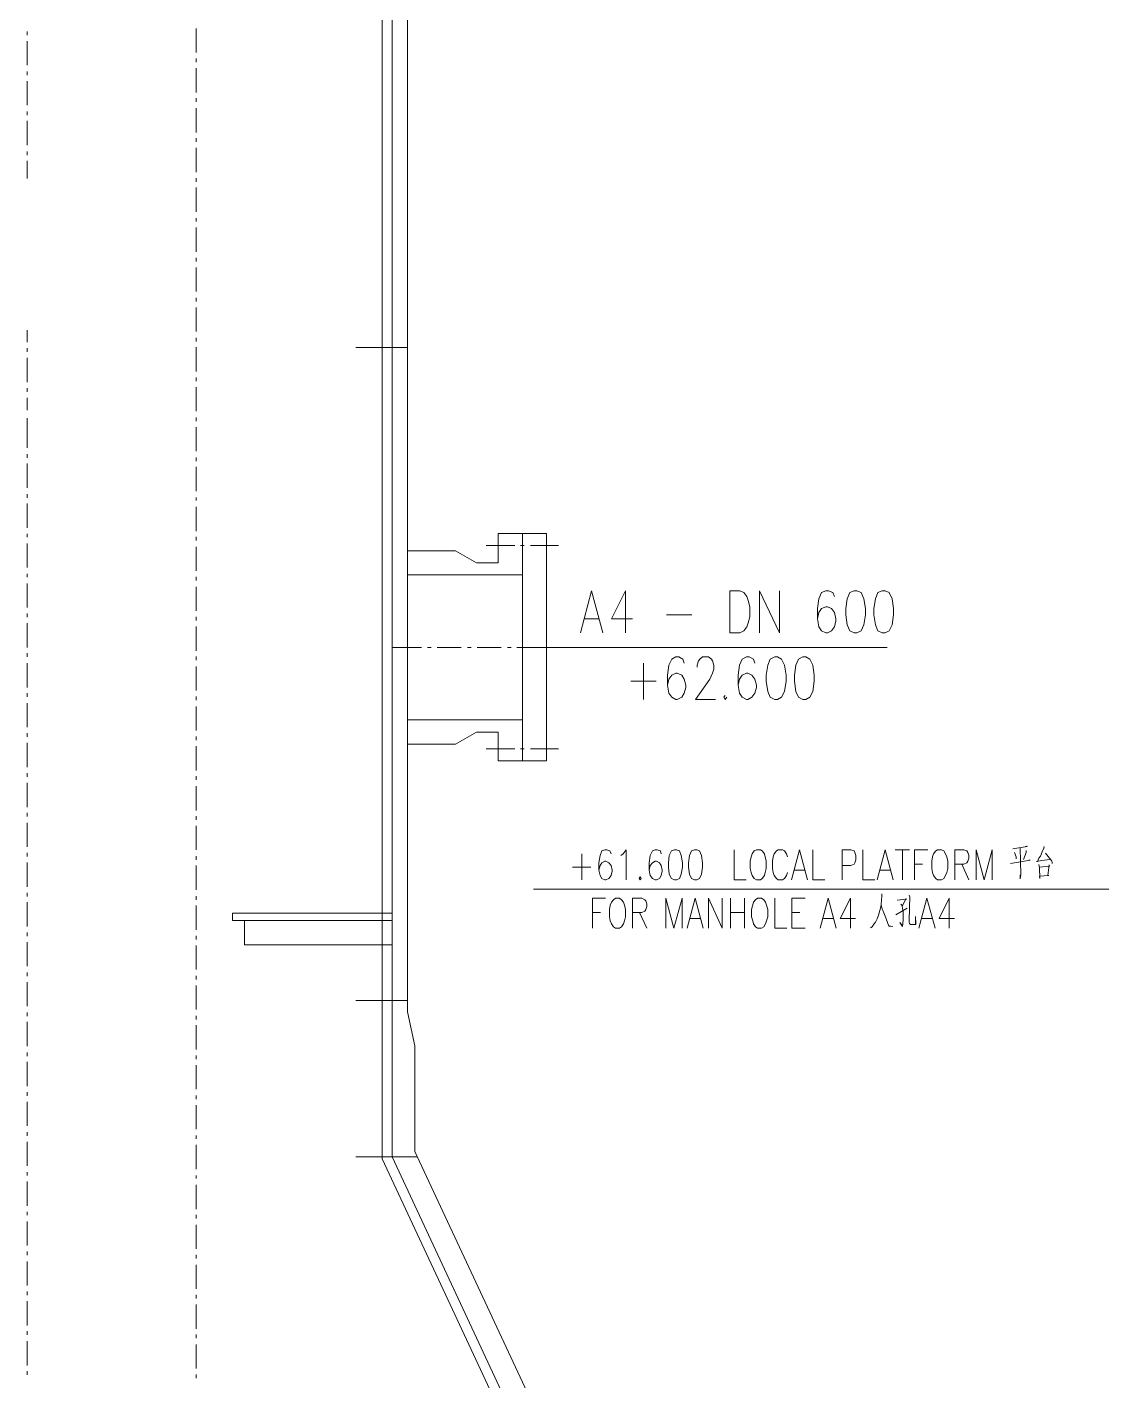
# Model space of a CAD drawing. Header units: millimetres. Extents: x 0 to 588, y 0 to 874.
# Drawn here: x 126.9 to 189.5, y 395.6 to 473.8 of the extents above; entities that cross this region are included whole.
import ezdxf

# ---------------------------------------------------------------- set-up
doc = ezdxf.new("R2010")
doc.units = ezdxf.units.MM
doc.layers.get('0').update_dxf_attribs({"lineweight": 18})

msp = doc.modelspace()

# ---------------------------------------------------------------- linework, layer by layer
at = {"color": 0, "lineweight": 0}
for points in [[(147.447, 408.411), (147.447, 565.933)], [(148.018, 408.538), (148.018, 480.885)], [(148.907, 416.92), (148.907, 479.933)], [(126.915, 473.371), (126.915, 473.583)], [(136.694, 472.377), (136.694, 473.774)], [(126.915, 471.636), (126.915, 473.033)], [(136.694, 471.826), (136.694, 472.038)], [(126.915, 471.064), (126.915, 471.276)], [(136.694, 470.069), (136.694, 471.466)], [(126.915, 469.329), (126.915, 470.726)], [(136.694, 469.519), (136.694, 469.731)], [(126.915, 468.757), (126.915, 468.969)], [(136.694, 467.762), (136.694, 469.159)], [(126.915, 467.021), (126.915, 468.418)], [(136.694, 467.212), (136.694, 467.423)], [(126.915, 466.45), (126.915, 466.661)], [(136.694, 465.455), (136.694, 466.873)], [(126.915, 465.095), (126.915, 466.111)], [(136.694, 464.905), (136.694, 465.116)], [(136.694, 463.169), (136.694, 464.566)], [(136.694, 462.598), (136.694, 462.809)], [(136.694, 460.862), (136.694, 462.259)], [(136.694, 460.29), (136.694, 460.502)], [(136.694, 458.555), (136.694, 459.952)], [(148.018, 455.464), (148.018, 460.121)], [(136.694, 457.983), (136.694, 458.195)], [(136.694, 456.248), (136.694, 457.644)], [(126.915, 455.634), (126.915, 456.332)], [(136.694, 455.676), (136.694, 455.888)], [(126.915, 455.062), (126.915, 455.274)], [(136.694, 453.94), (136.694, 455.337)], [(148.907, 455.316), (145.923, 455.316)], [(126.915, 453.327), (126.915, 454.724)], [(136.694, 453.369), (136.694, 453.58)], [(126.915, 452.755), (126.915, 452.967)], [(136.694, 451.633), (136.694, 453.03)], [(126.915, 451.697), (126.915, 452.416)], [(126.915, 449.517), (126.915, 451.231)], [(136.694, 451.062), (136.694, 451.273)], [(136.694, 449.326), (136.694, 450.723)], [(126.915, 448.945), (126.915, 449.157)], [(126.915, 447.209), (126.915, 448.606)], [(136.694, 448.755), (136.694, 448.966)], [(136.694, 447.019), (136.694, 448.416)], [(126.915, 446.638), (126.915, 446.849)], [(126.915, 444.902), (126.915, 446.299)], [(136.694, 446.469), (136.694, 446.659)], [(136.694, 444.712), (136.694, 446.109)], [(126.915, 444.352), (126.915, 444.542)], [(126.915, 442.595), (126.915, 443.992)], [(136.694, 444.161), (136.694, 444.373)], [(153.458, 443.865), (155.109, 443.865)], [(154.157, 444.563), (156.951, 444.563), (156.951, 437.981)], [(154.157, 442.87), (154.157, 444.563)], [(155.448, 443.865), (155.66, 443.865)], [(155.554, 437.981), (155.554, 444.563)], [(156.019, 443.865), (157.649, 443.865)], [(136.694, 442.404), (136.694, 443.801)], [(148.907, 443.569), (151.68, 443.569)], [(152.908, 442.87), (151.68, 443.569)], [(152.908, 442.87), (154.157, 442.87)], [(126.915, 442.045), (126.915, 442.235)], [(126.915, 440.288), (126.915, 441.685)], [(136.694, 441.854), (136.694, 442.066)], [(136.694, 440.097), (136.694, 441.494)], [(148.907, 442.172), (155.554, 442.172)], [(158.919, 438.827), (159.554, 441.262), (160.21, 438.827)], [(161.523, 441.262), (160.697, 439.632), (161.925, 439.632)], [(161.523, 441.262), (161.523, 438.827)], [(169.27, 438.827), (169.27, 441.262), (170.413, 438.827), (170.413, 441.262)], [(173.588, 440.923), (173.503, 441.156), (173.249, 441.262), (173.101, 441.262), (172.847, 441.156), (172.699, 440.796), (172.614, 440.224), (172.614, 439.632), (172.699, 439.166), (172.847, 438.933), (173.101, 438.827), (173.186, 438.827), (173.418, 438.933), (173.588, 439.166), (173.673, 439.526), (173.673, 439.632), (173.588, 439.991), (173.418, 440.224), (173.186, 440.33), (173.101, 440.33), (172.847, 440.224), (172.699, 439.991), (172.614, 439.632)], [(126.915, 439.738), (126.915, 439.949)], [(126.915, 437.981), (126.915, 439.378)], [(136.694, 439.547), (136.694, 439.759)], [(136.694, 437.79), (136.694, 439.187)], [(159.152, 439.632), (159.978, 439.632)], [(163.893, 439.865), (165.354, 439.865)], [(126.915, 437.43), (126.915, 437.642)], [(148.018, 437.981), (149.712, 437.981)], [(150.072, 437.981), (150.283, 437.981)], [(150.622, 437.981), (152.019, 437.981)], [(152.379, 437.981), (152.59, 437.981)], [(152.929, 437.981), (154.326, 437.981)], [(154.157, 431.419), (156.951, 431.419), (156.951, 437.981)], [(154.686, 437.981), (154.898, 437.981)], [(155.236, 437.981), (156.951, 437.981)], [(155.554, 437.981), (155.554, 431.419)], [(156.951, 437.981), (176.636, 437.981)], [(126.915, 435.673), (126.915, 437.07)], [(136.694, 437.24), (136.694, 437.452)], [(136.694, 435.483), (136.694, 436.88)], [(162.56, 437.07), (162.56, 434.975)], [(164.91, 437.07), (164.825, 437.303), (164.592, 437.43), (164.423, 437.43), (164.19, 437.303), (164.02, 436.965), (163.936, 436.372), (163.936, 435.8), (164.02, 435.335), (164.19, 435.102), (164.423, 434.975), (164.507, 434.975), (164.761, 435.102), (164.91, 435.335), (164.994, 435.673), (164.994, 435.8), (164.91, 436.139), (164.761, 436.372), (164.507, 436.499), (164.423, 436.499), (164.19, 436.372), (164.02, 436.139), (163.936, 435.8)], [(165.65, 436.838), (165.65, 436.965), (165.735, 437.197), (165.82, 437.303), (165.968, 437.43), (166.306, 437.43), (166.476, 437.303), (166.539, 437.197), (166.624, 436.965), (166.624, 436.732), (166.539, 436.499), (166.391, 436.139), (165.566, 434.975), (166.709, 434.975)], [(168.995, 437.07), (168.91, 437.303), (168.656, 437.43), (168.508, 437.43), (168.254, 437.303), (168.106, 436.965), (168.021, 436.372), (168.021, 435.8), (168.106, 435.335), (168.254, 435.102), (168.508, 434.975), (168.593, 434.975), (168.825, 435.102), (168.995, 435.335), (169.079, 435.673), (169.079, 435.8), (168.995, 436.139), (168.825, 436.372), (168.593, 436.499), (168.508, 436.499), (168.254, 436.372), (168.106, 436.139), (168.021, 435.8)], [(161.819, 436.033), (163.28, 436.033)], [(126.915, 435.123), (126.915, 435.335)], [(167.28, 435.208), (167.196, 435.102), (167.28, 434.975), (167.365, 435.102)], [(126.915, 433.366), (126.915, 434.763)], [(136.694, 434.933), (136.694, 435.144)], [(136.694, 433.176), (136.694, 434.573)], [(148.907, 433.79), (155.554, 433.79)], [(126.915, 432.816), (126.915, 433.028)], [(152.908, 433.091), (151.68, 432.393)], [(152.908, 433.091), (154.157, 433.091)], [(154.157, 433.091), (154.157, 431.419)], [(126.915, 431.059), (126.915, 432.456)], [(136.694, 432.625), (136.694, 432.837)], [(136.694, 430.869), (136.694, 432.266)], [(148.907, 432.393), (151.68, 432.393)], [(153.458, 432.118), (155.109, 432.118)], [(155.448, 432.118), (155.66, 432.118)], [(156.019, 432.118), (157.649, 432.118)], [(126.915, 430.509), (126.915, 430.721)], [(136.694, 430.318), (136.694, 430.53)], [(126.915, 428.752), (126.915, 430.149)], [(136.694, 428.562), (136.694, 429.959)], [(126.915, 428.202), (126.915, 428.413)], [(136.694, 428.011), (136.694, 428.223)], [(126.915, 426.445), (126.915, 427.842)], [(136.694, 426.276), (136.694, 427.673)], [(126.915, 425.894), (126.915, 426.106)], [(136.694, 425.704), (136.694, 425.916)], [(158.983, 426.043), (158.983, 424.54)], [(160.676, 426.043), (160.613, 426.212), (160.443, 426.276), (160.316, 426.276), (160.147, 426.212), (160.041, 425.958), (159.978, 425.535), (159.978, 425.111), (160.041, 424.794), (160.147, 424.625), (160.316, 424.54), (160.38, 424.54), (160.549, 424.625), (160.676, 424.794), (160.74, 425.048), (160.74, 425.111), (160.676, 425.365), (160.549, 425.535), (160.38, 425.619), (160.316, 425.619), (160.147, 425.535), (160.041, 425.365), (159.978, 425.111)], [(161.248, 425.958), (161.375, 426.043), (161.544, 426.276), (161.544, 424.54)], [(163.576, 426.043), (163.534, 426.212), (163.343, 426.276), (163.237, 426.276), (163.068, 426.212), (162.941, 425.958), (162.877, 425.535), (162.877, 425.111), (162.941, 424.794), (163.068, 424.625), (163.237, 424.54), (163.301, 424.54), (163.47, 424.625), (163.576, 424.794), (163.639, 425.048), (163.639, 425.111), (163.576, 425.365), (163.47, 425.535), (163.301, 425.619), (163.237, 425.619), (163.068, 425.535), (162.941, 425.365), (162.877, 425.111)], [(167.788, 426.276), (167.788, 424.54), (168.487, 424.54)], [(170.879, 425.873), (170.815, 426.043), (170.709, 426.212), (170.582, 426.276), (170.349, 426.276), (170.244, 426.212), (170.117, 426.043), (170.053, 425.873), (170.011, 425.619), (170.011, 425.196), (170.053, 424.963), (170.117, 424.794), (170.244, 424.625), (170.349, 424.54), (170.582, 424.54), (170.709, 424.625), (170.815, 424.794), (170.879, 424.963)], [(171.111, 424.54), (171.577, 426.276), (172.043, 424.54)], [(172.339, 426.276), (172.339, 424.54), (173.037, 424.54)], [(174.032, 424.54), (174.032, 426.276), (174.54, 426.276), (174.731, 426.212), (174.773, 426.127), (174.837, 425.958), (174.837, 425.704), (174.773, 425.535), (174.731, 425.45), (174.54, 425.365), (174.032, 425.365)], [(175.239, 426.276), (175.239, 424.54), (175.937, 424.54)], [(176.064, 424.54), (176.53, 426.276), (176.996, 424.54)], [(177.101, 426.276), (177.927, 426.276)], [(177.525, 426.276), (177.525, 424.54)], [(178.223, 424.54), (178.223, 426.276), (178.985, 426.276)], [(180.552, 424.54), (180.552, 426.276), (181.081, 426.276), (181.25, 426.212), (181.314, 426.127), (181.356, 425.958), (181.356, 425.789), (181.314, 425.619), (181.25, 425.535), (181.081, 425.45), (180.552, 425.45)], [(181.779, 424.54), (181.779, 426.276), (182.245, 424.54), (182.711, 426.276), (182.711, 424.54)], [(183.917, 426.339), (184.743, 426.466), (184.721, 426.487), (184.637, 426.466)], [(184.002, 426.127), (184.108, 425.873), (184.108, 425.767)], [(184.34, 426.402), (184.362, 424.857), (184.34, 424.603), (184.34, 424.836)], [(184.679, 426.233), (184.679, 426.127), (184.531, 425.725)], [(185.716, 426.466), (185.695, 426.381), (185.611, 426.17), (185.505, 425.916), (185.42, 425.789), (185.335, 425.598), (185.272, 425.598), (185.589, 425.662), (186.055, 425.725)], [(185.801, 426.085), (186.097, 425.704), (186.161, 425.619), (186.182, 425.556), (186.182, 425.492)], [(126.915, 424.138), (126.915, 425.556)], [(136.694, 423.968), (136.694, 425.365)], [(158.454, 425.281), (159.512, 425.281)], [(171.281, 425.111), (171.873, 425.111)], [(176.234, 425.111), (176.826, 425.111)], [(178.223, 425.45), (178.689, 425.45)], [(180.954, 425.45), (181.356, 424.54)], [(183.769, 425.492), (184.912, 425.683), (184.87, 425.704), (184.785, 425.662)], [(185.42, 425.429), (185.441, 425.26), (185.462, 424.625), (185.441, 424.752), (185.992, 424.794), (185.928, 424.794), (186.013, 425.408), (186.034, 425.344), (185.441, 425.281)], [(126.915, 423.587), (126.915, 423.799)], [(136.694, 423.397), (136.694, 423.608)], [(156.189, 424.011), (189.463, 424.011)], [(159.597, 421.746), (159.597, 423.481), (160.359, 423.481)], [(161.925, 421.746), (161.925, 423.481), (162.454, 423.481), (162.624, 423.397), (162.687, 423.333), (162.75, 423.164), (162.75, 422.995), (162.687, 422.825), (162.624, 422.741), (162.454, 422.656), (161.925, 422.656)], [(163.851, 421.746), (163.851, 423.481), (164.317, 421.746), (164.782, 423.481), (164.782, 421.746)], [(165.079, 421.746), (165.544, 423.481), (166.01, 421.746)], [(166.306, 421.746), (166.306, 423.481), (167.111, 421.746), (167.111, 423.481)], [(167.577, 423.481), (167.577, 421.746)], [(168.402, 423.481), (168.402, 421.746)], [(170.138, 423.481), (170.138, 421.746), (170.836, 421.746)], [(171.132, 421.746), (171.132, 423.481), (171.894, 423.481)], [(172.762, 421.746), (173.228, 423.481), (173.694, 421.746)], [(174.519, 423.481), (173.927, 422.317), (174.815, 422.317)], [(174.519, 423.481), (174.519, 421.746)], [(176.339, 423.736), (176.339, 423.608), (176.318, 423.376), (176.297, 423.143), (176.276, 422.974), (176.213, 422.762), (176.149, 422.508), (176.064, 422.296), (175.958, 422.106), (175.874, 421.979), (175.768, 421.83), (175.683, 421.767)], [(177.906, 423.651), (177.948, 423.566), (177.948, 423.587), (177.906, 422.212), (177.906, 422.106), (177.927, 422.021), (177.948, 422), (177.969, 421.957), (178.287, 421.957), (178.308, 421.979), (178.287, 422.423), (178.287, 421.957)], [(178.477, 421.746), (178.943, 423.481), (179.409, 421.746)], [(180.234, 423.481), (179.642, 422.317), (180.53, 422.317)], [(180.234, 423.481), (180.234, 421.746)], [(126.915, 421.852), (126.915, 423.249)], [(136.694, 421.661), (136.694, 423.058)], [(176.297, 423.101), (176.361, 422.868), (176.445, 422.635), (176.572, 422.339), (176.678, 422.021), (176.742, 421.873), (176.975, 421.852), (176.742, 421.894), (176.678, 422.021)], [(177.144, 422.529), (177.8, 422.91)], [(177.228, 423.376), (177.758, 423.418), (177.737, 423.46), (177.504, 423.016), (177.482, 423.079), (177.44, 423.143)], [(177.504, 423.016), (177.525, 422.91), (177.567, 422.741), (177.567, 422.19), (177.546, 422.063), (177.546, 421.957), (177.525, 421.894), (177.525, 421.852), (177.377, 422.084), (177.525, 421.894)], [(148.018, 422.614), (138.79, 422.614)], [(138.79, 422.614), (138.79, 422.19)], [(148.018, 422.19), (138.79, 422.19)], [(139.488, 420.793), (139.488, 422.19)], [(159.597, 422.656), (160.062, 422.656)], [(162.327, 422.656), (162.75, 421.746)], [(165.248, 422.317), (165.841, 422.317)], [(167.577, 422.656), (168.402, 422.656)], [(171.132, 422.656), (171.598, 422.656)], [(172.953, 422.317), (173.524, 422.317)], [(178.668, 422.317), (179.239, 422.317)], [(126.915, 421.28), (126.915, 421.492)], [(136.694, 421.09), (136.694, 421.301)], [(171.132, 421.746), (171.894, 421.746)], [(126.915, 419.545), (126.915, 420.942)], [(136.694, 419.354), (136.694, 420.751)], [(148.018, 420.793), (139.488, 420.793)], [(126.915, 418.973), (126.915, 419.185)], [(136.694, 418.783), (136.694, 418.994)], [(126.915, 417.237), (126.915, 418.634)], [(136.694, 417.047), (136.694, 418.444)], [(145.923, 417.576), (148.907, 417.576)], [(126.915, 416.666), (126.915, 416.877)], [(136.694, 416.475), (136.694, 416.687)], [(149.331, 414.951), (148.907, 416.92)], [(126.915, 414.93), (126.915, 416.327)], [(136.694, 414.74), (136.694, 416.137)], [(149.331, 414.951), (149.331, 408.834)], [(126.915, 414.359), (126.915, 414.57)], [(136.694, 414.168), (136.694, 414.38)], [(126.915, 412.623), (126.915, 414.02)], [(136.694, 412.433), (136.694, 413.829)], [(126.915, 412.051), (126.915, 412.263)], [(136.694, 411.861), (136.694, 412.073)], [(126.915, 410.316), (126.915, 411.713)], [(136.694, 410.125), (136.694, 411.522)], [(126.915, 409.744), (126.915, 409.956)], [(126.915, 408.009), (126.915, 409.406)], [(136.694, 409.575), (136.694, 409.765)], [(136.694, 407.818), (136.694, 409.215)], [(162.2, 381.254), (149.331, 408.834)], [(149.479, 408.538), (145.923, 408.538)], [(160.295, 380.873), (147.447, 408.411)], [(160.803, 381.106), (148.018, 408.538)], [(126.915, 407.458), (126.915, 407.649)], [(126.915, 405.702), (126.915, 407.099)], [(136.694, 407.268), (136.694, 407.458)], [(136.694, 405.511), (136.694, 406.908)], [(126.915, 405.151), (126.915, 405.342)], [(126.915, 403.394), (126.915, 404.791)], [(136.694, 404.961), (136.694, 405.172)], [(136.694, 403.204), (136.694, 404.601)], [(126.915, 402.844), (126.915, 403.056)], [(126.915, 401.087), (126.915, 402.484)], [(136.694, 402.654), (136.694, 402.865)], [(136.694, 400.897), (136.694, 402.294)], [(126.915, 400.537), (126.915, 400.748)], [(126.915, 398.78), (126.915, 400.177)], [(136.694, 400.346), (136.694, 400.558)], [(136.694, 398.589), (136.694, 399.986)], [(126.915, 398.23), (126.915, 398.441)], [(126.915, 396.473), (126.915, 397.87)], [(136.694, 398.039), (136.694, 398.251)], [(136.694, 396.282), (136.694, 397.679)], [(126.915, 395.923), (126.915, 396.134)], [(136.694, 395.732), (136.694, 395.944)]]:
    msp.add_lwpolyline(points, dxfattribs=at)
for points in [[(167.555, 438.827), (167.555, 441.262), (168.127, 441.262), (168.36, 441.156), (168.529, 440.923), (168.614, 440.69), (168.698, 440.33), (168.698, 439.759), (168.614, 439.399), (168.529, 439.166), (168.36, 438.933), (168.127, 438.827)], [(174.731, 441.262), (174.477, 441.156), (174.329, 440.796), (174.244, 440.224), (174.244, 439.865), (174.329, 439.293), (174.477, 438.933), (174.731, 438.827), (174.879, 438.827), (175.133, 438.933), (175.302, 439.293), (175.387, 439.865), (175.387, 440.224), (175.302, 440.796), (175.133, 441.156), (174.879, 441.262)], [(176.361, 441.262), (176.107, 441.156), (175.958, 440.796), (175.874, 440.224), (175.874, 439.865), (175.958, 439.293), (176.107, 438.933), (176.361, 438.827), (176.53, 438.827), (176.763, 438.933), (176.932, 439.293), (177.017, 439.865), (177.017, 440.224), (176.932, 440.796), (176.763, 441.156), (176.53, 441.262)], [(170.138, 437.43), (169.884, 437.303), (169.736, 436.965), (169.651, 436.372), (169.651, 436.033), (169.736, 435.441), (169.884, 435.102), (170.138, 434.975), (170.307, 434.975), (170.54, 435.102), (170.709, 435.441), (170.794, 436.033), (170.794, 436.372), (170.709, 436.965), (170.54, 437.303), (170.307, 437.43)], [(171.768, 437.43), (171.513, 437.303), (171.365, 436.965), (171.281, 436.372), (171.281, 436.033), (171.365, 435.441), (171.513, 435.102), (171.768, 434.975), (171.937, 434.975), (172.17, 435.102), (172.339, 435.441), (172.424, 436.033), (172.424, 436.372), (172.339, 436.965), (172.17, 437.303), (171.937, 437.43)], [(164.338, 426.276), (164.169, 426.212), (164.042, 425.958), (163.999, 425.535), (163.999, 425.281), (164.042, 424.878), (164.169, 424.625), (164.338, 424.54), (164.465, 424.54), (164.634, 424.625), (164.74, 424.878), (164.804, 425.281), (164.804, 425.535), (164.74, 425.958), (164.634, 426.212), (164.465, 426.276)], [(165.502, 426.276), (165.333, 426.212), (165.206, 425.958), (165.163, 425.535), (165.163, 425.281), (165.206, 424.878), (165.333, 424.625), (165.502, 424.54), (165.629, 424.54), (165.798, 424.625), (165.904, 424.878), (165.968, 425.281), (165.968, 425.535), (165.904, 425.958), (165.798, 426.212), (165.629, 426.276)], [(169.079, 426.276), (168.952, 426.212), (168.846, 426.043), (168.783, 425.873), (168.72, 425.619), (168.72, 425.196), (168.783, 424.963), (168.846, 424.794), (168.952, 424.625), (169.079, 424.54), (169.312, 424.54), (169.418, 424.625), (169.545, 424.794), (169.587, 424.963), (169.651, 425.196), (169.651, 425.619), (169.587, 425.873), (169.545, 426.043), (169.418, 426.212), (169.312, 426.276)], [(179.557, 426.276), (179.451, 426.212), (179.324, 426.043), (179.261, 425.873), (179.218, 425.619), (179.218, 425.196), (179.261, 424.963), (179.324, 424.794), (179.451, 424.625), (179.557, 424.54), (179.79, 424.54), (179.917, 424.625), (180.023, 424.794), (180.086, 424.963), (180.149, 425.196), (180.149, 425.619), (180.086, 425.873), (180.023, 426.043), (179.917, 426.212), (179.79, 426.276)], [(162.369, 424.709), (162.306, 424.625), (162.369, 424.54), (162.412, 424.625)], [(160.93, 423.481), (160.824, 423.397), (160.697, 423.249), (160.634, 423.079), (160.591, 422.825), (160.591, 422.402), (160.634, 422.169), (160.697, 422), (160.824, 421.83), (160.93, 421.746), (161.163, 421.746), (161.29, 421.83), (161.396, 422), (161.459, 422.169), (161.523, 422.402), (161.523, 422.825), (161.459, 423.079), (161.396, 423.249), (161.29, 423.397), (161.163, 423.481)], [(169.143, 423.481), (169.037, 423.397), (168.91, 423.249), (168.804, 422.825), (168.804, 422.402), (168.868, 422.169), (168.91, 422), (169.037, 421.83), (169.143, 421.746), (169.376, 421.746), (169.503, 421.83), (169.608, 422), (169.672, 422.169), (169.736, 422.402), (169.736, 422.825), (169.672, 423.079), (169.608, 423.249), (169.503, 423.397), (169.376, 423.481)]]:
    msp.add_lwpolyline(points, close=True, dxfattribs=at)

doc.saveas('drawing.dxf')
